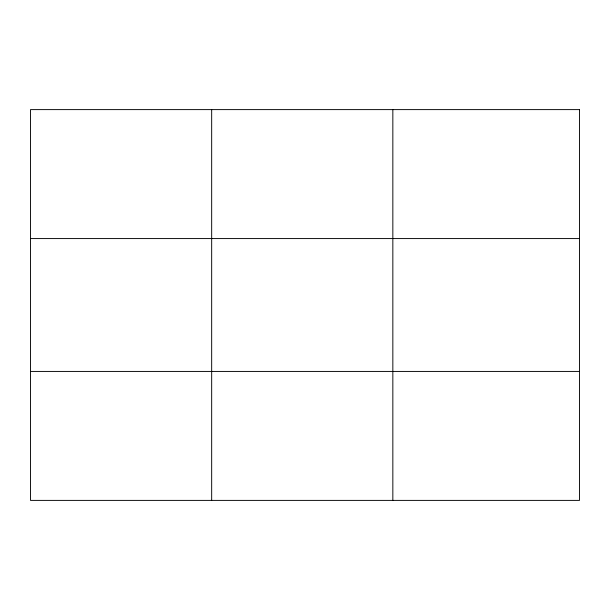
<?xml version="1.0" encoding="UTF-8"?>
<svg xmlns="http://www.w3.org/2000/svg" width="610" height="610" viewBox="0 0 610 610"><rect width="100%" height="100%" fill="white"/><g stroke="black" fill="none" stroke-linecap="round" stroke-linejoin="round"><path stroke-width="0.91" d="M211.67 500.391L211.67 109.609M392.84 500.391L392.84 109.609M30.5 238.571L579.5 238.571M30.5 371.429L579.5 371.429M579.5 109.609L579.5 500.391L30.5 500.391L30.5 109.609L579.5 109.609"/></g></svg>
